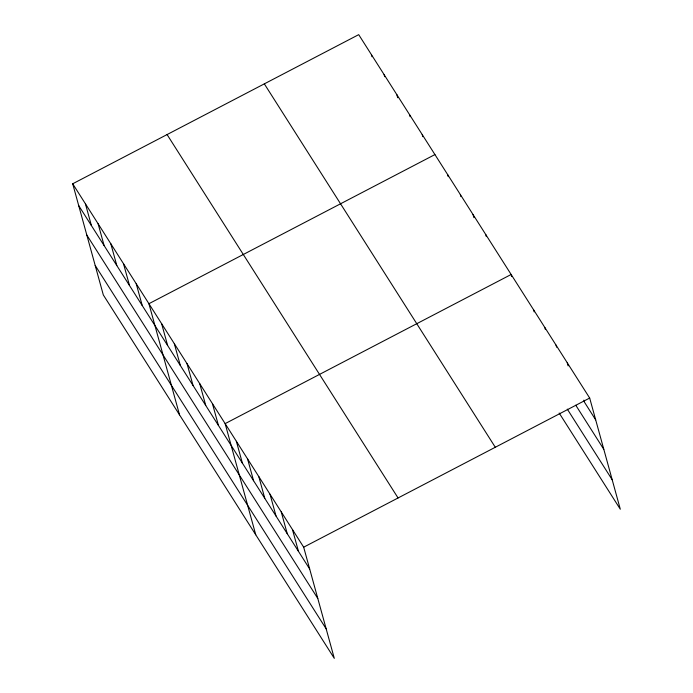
<?xml version="1.0" encoding="UTF-8"?>
<svg xmlns="http://www.w3.org/2000/svg" width="693" height="693" viewBox="0 0 693 693"><rect width="100%" height="100%" fill="white"/><g stroke="black" fill="none" stroke-linecap="round" stroke-linejoin="round"><path stroke-width="1.04" d="M72.696 183.784L303.673 547.184L334.295 658.35L103.318 294.949L72.696 183.784L358.705 34.65L589.682 398.051L620.304 509.216L559.164 413.019M434.927 154.574L148.917 303.707L179.539 414.873M303.673 547.184L589.682 398.051M595.694 419.871L584.476 402.217L583.904 400.138M575.77 405.223L603.811 449.35M567.307 409.13L612.179 479.729M264.328 83.862L495.296 447.262M167.082 134.572L398.059 497.964M78.707 205.604L309.684 569.005M86.833 235.092L317.801 598.483M95.201 265.471L326.169 628.863M567.246 362.742L568.104 365.861M556.029 345.097L556.6 347.176M544.811 327.442L545.382 329.521M533.584 309.797L534.164 311.876M511.72 276.568L511.148 274.489L225.138 423.622L255.76 534.797M485.741 234.52L486.313 236.599M473.042 214.535L473.899 217.645M460.334 194.542L460.906 196.621M447.635 174.558L448.206 176.637M422.228 134.581L422.799 136.66M409.52 114.596L410.091 116.675M396.82 94.612L397.678 97.73M384.113 74.627L384.684 76.698M371.413 54.634L371.985 56.713M292.455 529.53L298.466 551.351M281.237 511.876L287.249 533.697M270.019 494.23L276.031 516.051M258.801 476.576L264.804 498.397M247.574 458.931L253.586 480.751M236.356 441.276L242.368 463.097M212.439 403.638L218.451 425.459M199.731 383.653L205.743 405.474M187.032 363.669L193.044 385.481M174.324 343.676L180.336 365.497M161.625 323.692L167.637 345.512M136.218 283.714L142.23 305.535M123.51 263.73L129.522 285.551M110.811 243.745L116.822 265.566M98.103 223.761L104.115 245.573M85.404 203.768L91.415 225.589"/></g></svg>
